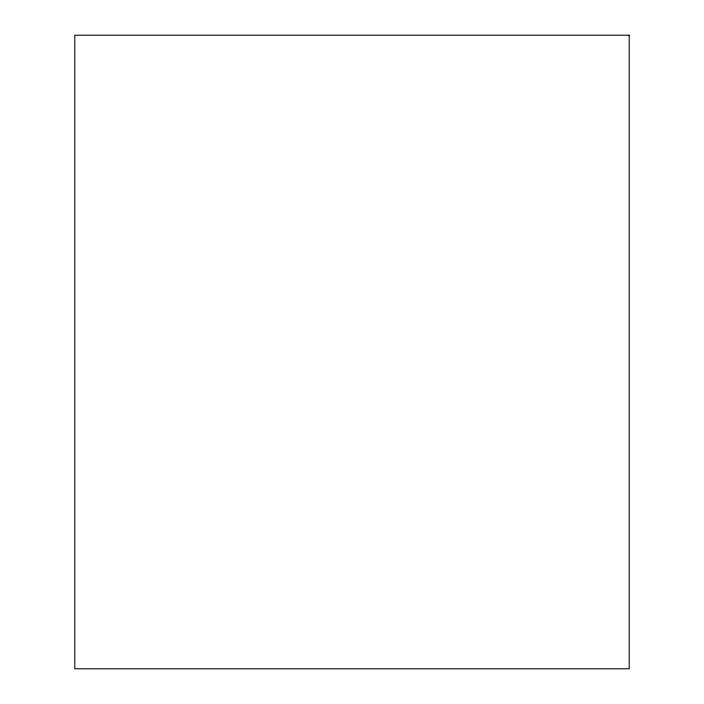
<?xml version="1.0" encoding="UTF-8"?>
<svg xmlns="http://www.w3.org/2000/svg" width="704" height="704" viewBox="0 0 704 704"><rect width="100%" height="100%" fill="white"/><g stroke="black" fill="none" stroke-linecap="round" stroke-linejoin="round"><path stroke-width="1.06" d="M629.2 35.2L74.8 35.2L74.8 668.8L629.2 668.8L629.2 35.2"/></g></svg>
